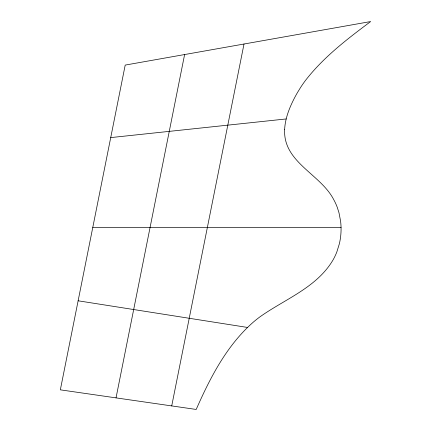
<?xml version="1.0" encoding="UTF-8"?>
<svg xmlns="http://www.w3.org/2000/svg" width="431" height="431" viewBox="0 0 431 431"><rect width="100%" height="100%" fill="white"/><g stroke="black" fill="none" stroke-linecap="round" stroke-linejoin="round"><path stroke-width="0.65" d="M116.031 397.878L184.608 54.554M171.721 405.916L244.011 44.016M110.724 137.597L286.189 118.945M92.773 227.46L341.056 227.46M78.124 300.795L247.502 327.447M284.632 129.623C283.092 162.342 320.583 174.043 333.718 199.628A56.639 56.639 0 0 1 337.274 207.37L338.992 212.795L340.598 221.184A64.494 64.494 0 0 1 339.364 243.784L336.837 251.936A60.669 60.669 0 0 1 333.211 259.651C316.968 287.509 285.133 298.952 260.022 316.796A118.159 118.159 0 0 0 253.353 322.102C226.754 345.393 210.226 377.567 196.202 409.45L60.34 389.839L125.205 65.086L370.66 21.55C347.181 39.059 323.498 57.151 305.45 80.478A123.816 123.816 0 0 0 300.579 87.482L297.6 92.331A134.52 134.52 0 0 0 293.533 99.83C288.889 109.129 285.096 119.134 284.632 129.623"/></g></svg>
